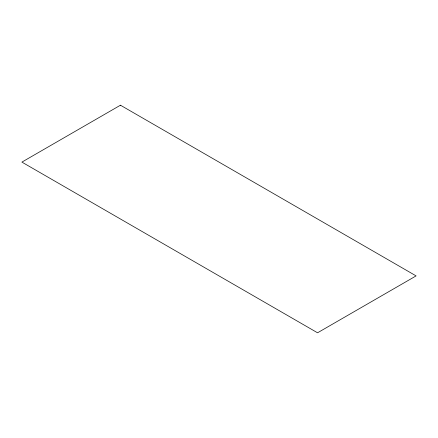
<?xml version="1.0" encoding="UTF-8"?>
<svg xmlns="http://www.w3.org/2000/svg" width="438" height="438" viewBox="0 0 438 438"><rect width="100%" height="100%" fill="white"/><g stroke="black" fill="none" stroke-linecap="round" stroke-linejoin="round"><path stroke-width="0.66" d="M120.45 105.208L21.9 162.104L317.55 332.792L416.1 275.896L120.45 105.208"/></g></svg>
